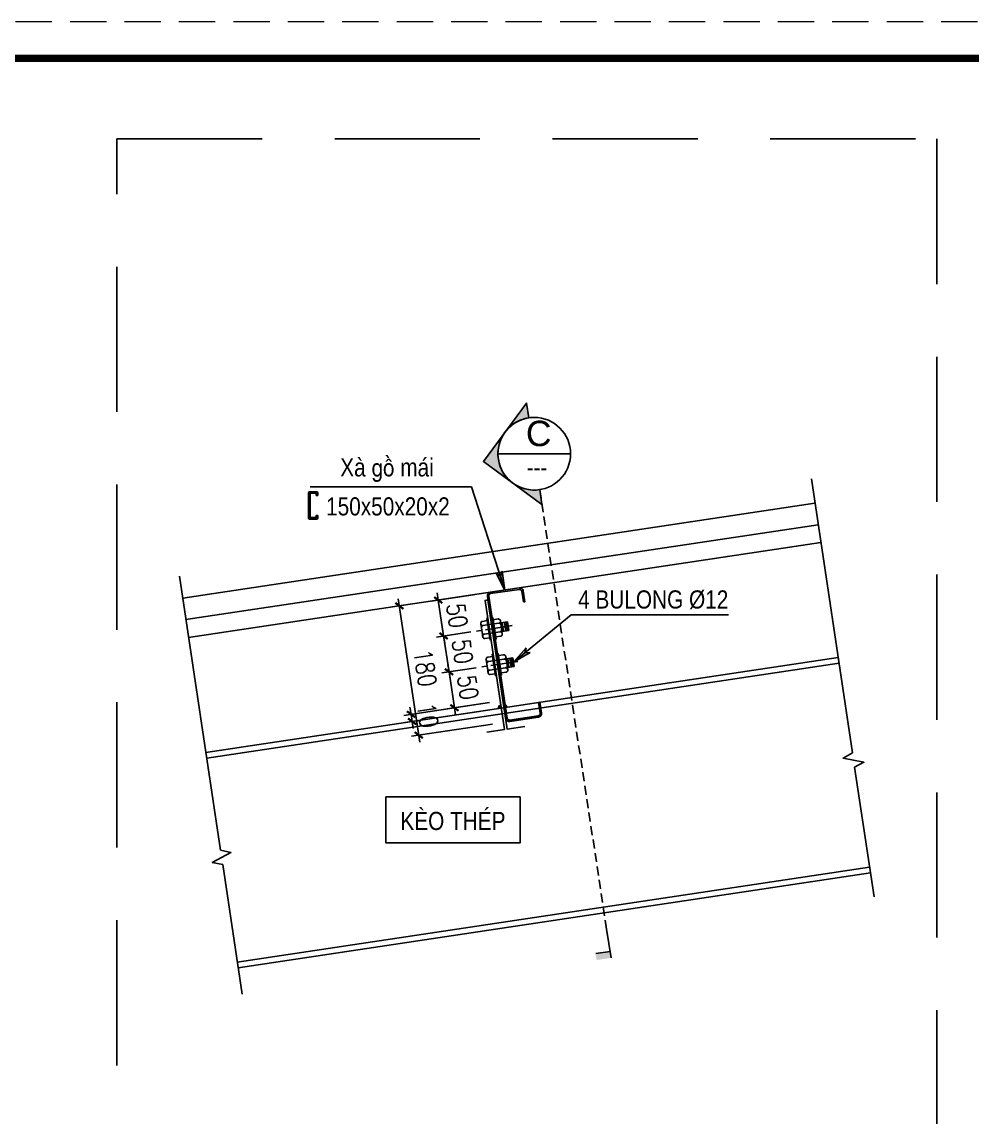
# Model space of a CAD drawing. Header units: inches. Extents: x 651127 to 1529722, y 768575 to 1021311.
# Drawn here: x 1048790 to 1061879, y 812890 to 827975 of the extents above; entities that cross this region are included whole.
import ezdxf
from ezdxf.enums import TextEntityAlignment as Align

# ---------------------------------------------------------------- set-up
doc = ezdxf.new("R2010")
doc.units = ezdxf.units.IN
doc.header["$LTSCALE"] = 1000
doc.header["$MEASUREMENT"] = 0
for name, pattern in [('CENTER2', [1.125, 0.75, -0.125, 0.125, -0.125]), ('HIDDEN', [0.375, 0.25, -0.125]), ('HIDDEN2', [0.1875, 0.125, -0.0625])]:
    doc.linetypes.add(name, pattern=pattern)
doc.layers.get('DEFPOINTS').update_dxf_attribs({"color": 8, "lineweight": 9})
for name, color, linetype in [('DWGshare.com_1', 7, 'Continuous'), ('DWGshare.com_10', 7, 'Continuous'), ('DWGshare.com_11', 143, 'Continuous'), ('DWGshare.com_12', 51, 'Continuous'), ('DWGshare.com_13', 145, 'Continuous'), ('DWGshare.com_16', 2, 'Continuous'), ('DWGshare.com_2', 147, 'Continuous'), ('DWGshare.com_6', 40, 'Continuous'), ('DWGshare.com_9', 8, 'Continuous')]:
    doc.layers.add(name, color=color, linetype=linetype)
doc.styles.add('DWGshare.com_1', font='VHELVCN.TTF')
doc.styles.add('DWGshare.com_2', font='VHELVEB.TTF')
doc.styles.add('DWGshare.com_4', font='romans.shx', dxfattribs={"width": 0.8})
doc.styles.add('DWGshare.com_5', font='VHELVCN.TTF')
doc.dimstyles.new('DWGshare.com_4', dxfattribs={"dimscale": 100, "dimtxt": 2.5, "dimasz": 2, "dimexe": 1, "dimexo": 1.5, "dimgap": 1, "dimtad": 1, "dimdec": 0, "dimlfac": 0.5, "dimzin": 0, "dimdsep": 46, "dimtxsty": 'DWGshare.com_4', "dimblk": 'DWGshare.com_6', "dimcen": 1.5, "dimdle": 1, "dimclrd": 256, "dimclre": 256, "dimclrt": 7, "dimadec": 0, "dimazin": 0, "dimtfac": 1, "dimtdec": 0, "dimtix": 1, "dimtmove": 2, "dimatfit": 3, "dimldrblk": 'DWGshare.com_6', "dimfxl": 1, "dimtolj": 1, "dimtzin": 0, "dimarcsym": 0})
doc.dimstyles.new('DWGshare.com_6', dxfattribs={"dimscale": 100, "dimtxt": 2.5, "dimasz": 1, "dimexe": 1, "dimexo": 1.5, "dimgap": 1, "dimtad": 1, "dimdec": 0, "dimlfac": 0.1, "dimzin": 0, "dimdsep": 46, "dimtxsty": 'DWGshare.com_4', "dimblk": 'DWGshare.com_1', "dimcen": 1.5, "dimdle": 1, "dimclrd": 256, "dimclre": 256, "dimclrt": 7, "dimadec": 0, "dimazin": 0, "dimtfac": 1, "dimtdec": 0, "dimtix": 1, "dimtmove": 2, "dimatfit": 3, "dimfxl": 1, "dimtolj": 1, "dimtzin": 0, "dimarcsym": 0})
pattern_1 = [(53.53076560998792, (903740.0197349876, 610370.5040555053), (-5.026100884167114, 3.714944131770296), [])]

# ---------------------------------------------------------------- blocks, each defined once
blk = doc.blocks.new('DWGshare.com_1')
at = {"color": 0, "linetype": 'ByBlock', "const_width": 0.3}
blk.add_lwpolyline([(-0.5, -0.5), (0.5, 0.5)], dxfattribs=at)
blk = doc.blocks.new('*D43')
at = {"layer": 'DEFPOINTS', "color": 0, "transparency": 16777216}
for p in [(1055377.779504157, 818622.6327489683), (1054150.688256798, 818438.5690618672), (1055239.625005339, 818500.7908320662)]:
    blk.add_point(p, dxfattribs=at)
at = {"layer": 'DWGshare.com_2', "lineweight": -2, "transparency": 16777216}
for p, q in [((1055229.439051227, 818600.3816810291), (1054051.794621511, 818423.7350165744)), ((1054150.688256798, 818438.5690618672), (1054135.854211505, 818537.4626971541)), ((1055091.284552409, 818478.539764127), (1054066.628666803, 818324.8413812885)), ((1054165.52230209, 818339.6754265813), (1054150.688256798, 818438.5690618672)), ((1054165.52230209, 818339.6754265813), (1054180.356347383, 818240.7817912945))]:
    blk.add_line(p, q, dxfattribs=at)
at = {"layer": 'DWGshare.com_2', "lineweight": -2, "transparency": 16777216, "xscale": 100, "yscale": 100, "zscale": 100}
for p, rotation in [((1054150.688256798, 818438.5690618672), 278.5307656098252), ((1054165.52230209, 818339.6754265813), 98.53076560982522)]:
    blk.add_blockref('DWGshare.com_1', p, dxfattribs=dict(at, rotation=rotation))
at = {"layer": 'DWGshare.com_2', "color": 7, "transparency": 16777216, "insert": (1054380.615958839, 818422.4988461331), "char_height": 250, "attachment_point": 5, "rotation": 278.5307656098252, "style": 'DWGshare.com_4'}
blk.add_mtext('\\A1;10', dxfattribs=at)
blk = doc.blocks.new('*D44')
at = {"layer": 'DEFPOINTS', "color": 0, "transparency": 16777216}
for p in [(1054673.944936989, 819022.6512742997), (1055197.882991239, 819101.2419824359), (1055377.779504157, 818622.6327489683)]:
    blk.add_point(p, dxfattribs=at)
at = {"layer": 'DWGshare.com_2', "lineweight": -2, "transparency": 16777216}
for p, q in [((1054673.944936989, 819022.6512742997), (1054659.110891696, 819121.5449095864)), ((1055049.542538309, 819078.9909144967), (1054575.051301702, 819007.8172290068)), ((1054748.115163453, 818528.1830978643), (1054673.944936989, 819022.6512742997)), ((1055229.439051227, 818600.3816810291), (1054649.221528166, 818513.3490525713)), ((1054748.115163453, 818528.1830978643), (1054762.949208746, 818429.2894625773))]:
    blk.add_line(p, q, dxfattribs=at)
at = {"layer": 'DWGshare.com_2', "lineweight": -2, "transparency": 16777216, "xscale": 100, "yscale": 100, "zscale": 100}
for p, rotation in [((1054673.944936989, 819022.6512742997), 278.5307656098252), ((1054748.115163453, 818528.1830978643), 98.53076560982522)]:
    blk.add_blockref('DWGshare.com_1', p, dxfattribs=dict(at, rotation=rotation))
at = {"layer": 'DWGshare.com_2', "color": 7, "transparency": 16777216, "insert": (1054933.540729616, 818808.7937879907), "char_height": 250, "attachment_point": 5, "rotation": 278.5307656098252, "style": 'DWGshare.com_4'}
blk.add_mtext('\\A1;50', dxfattribs=at)
blk = doc.blocks.new('*D45')
at = {"layer": 'DEFPOINTS', "color": 0, "transparency": 16777216}
for p in [(1055123.712764772, 819595.71015887), (1054599.774710522, 819517.1194507336), (1055197.882991239, 819101.2419824359)]:
    blk.add_point(p, dxfattribs=at)
at = {"layer": 'DWGshare.com_2', "lineweight": -2, "transparency": 16777216}
for p, q in [((1054975.372311842, 819573.4590909308), (1054500.881075235, 819502.2854054408)), ((1054599.774710522, 819517.1194507336), (1054584.940665229, 819616.0130860205)), ((1054673.944936986, 819022.6512742992), (1054599.774710522, 819517.1194507336)), ((1055049.542538309, 819078.9909144967), (1054575.051301699, 819007.8172290064)), ((1054673.944936986, 819022.6512742992), (1054688.778982279, 818923.7576390123))]:
    blk.add_line(p, q, dxfattribs=at)
at = {"layer": 'DWGshare.com_2', "lineweight": -2, "transparency": 16777216, "xscale": 100, "yscale": 100, "zscale": 100}
for p, rotation in [((1054599.774710522, 819517.1194507336), 278.5307656098252), ((1054673.944936986, 819022.6512742992), 98.53076560982522)]:
    blk.add_blockref('DWGshare.com_1', p, dxfattribs=dict(at, rotation=rotation))
at = {"layer": 'DWGshare.com_2', "color": 7, "transparency": 16777216, "insert": (1054859.370503149, 819303.2619644253), "char_height": 250, "attachment_point": 5, "rotation": 278.5307656098252, "style": 'DWGshare.com_4'}
blk.add_mtext('\\A1;50', dxfattribs=at)
blk = doc.blocks.new('*D46')
at = {"layer": 'DEFPOINTS', "color": 0, "transparency": 16777216}
for p in [(1054525.604484058, 820011.587627168), (1055154.615938075, 820105.9393452693), (1055123.712764773, 819595.7101588703)]:
    blk.add_point(p, dxfattribs=at)
at = {"layer": 'DWGshare.com_2', "lineweight": -2, "transparency": 16777216}
for p, q in [((1055006.275485145, 820083.6882773301), (1054426.710848771, 819996.7535818752)), ((1054525.604484058, 820011.587627168), (1054510.770438765, 820110.4812624549)), ((1054599.774710522, 819517.1194507338), (1054525.604484058, 820011.587627168)), ((1054975.372311842, 819573.4590909311), (1054500.881075235, 819502.285405441)), ((1054599.774710522, 819517.1194507338), (1054614.608755815, 819418.2258154469))]:
    blk.add_line(p, q, dxfattribs=at)
at = {"layer": 'DWGshare.com_2', "lineweight": -2, "transparency": 16777216, "xscale": 100, "yscale": 100, "zscale": 100}
for p, rotation in [((1054525.604484058, 820011.587627168), 278.5307656098252), ((1054599.774710522, 819517.1194507338), 98.53076560982522)]:
    blk.add_blockref('DWGshare.com_1', p, dxfattribs=dict(at, rotation=rotation))
at = {"layer": 'DWGshare.com_2', "color": 7, "transparency": 16777216, "insert": (1054785.200276685, 819797.7301408597), "char_height": 250, "attachment_point": 5, "rotation": 278.5307656098252, "style": 'DWGshare.com_4'}
blk.add_mtext('\\A1;50', dxfattribs=at)
blk = doc.blocks.new('*D47')
at = {"layer": 'DEFPOINTS', "color": 0, "transparency": 16777216}
for p in [(1055154.615938075, 820105.9393452692), (1055422.281640036, 818325.9518431077), (1054257.096103881, 818151.174012687)]:
    blk.add_point(p, dxfattribs=at)
at = {"layer": 'DWGshare.com_2', "lineweight": -2, "transparency": 16777216}
for p, q in [((1055006.275485145, 820083.68827733), (1053891.189653324, 819916.4254025592)), ((1053975.249243318, 820030.1530831389), (1054271.930149174, 818052.2803774002)), ((1055273.941187106, 818303.7007751685), (1054158.202468595, 818136.3399673942))]:
    blk.add_line(p, q, dxfattribs=at)
at = {"layer": 'DWGshare.com_2', "lineweight": -2, "transparency": 16777216, "xscale": 100, "yscale": 100, "zscale": 100}
for p, rotation in [((1053990.083288611, 819931.259447852), 98.53076560982522), ((1054257.096103881, 818151.174012687), 278.5307656098252)]:
    blk.add_blockref('DWGshare.com_1', p, dxfattribs=dict(at, rotation=rotation))
at = {"layer": 'DWGshare.com_2', "color": 7, "transparency": 16777216, "insert": (1054346.100375641, 819074.5933321784), "char_height": 250, "attachment_point": 5, "rotation": 278.5307656098252, "style": 'DWGshare.com_4'}
blk.add_mtext('\\A1;180', dxfattribs=at)
blk = doc.blocks.new('DWGshare.com_6')
at = {"linetype": 'CENTER2'}
blk.add_hatch(color=256, dxfattribs=at).paths.add_polyline_path([(-1.295604940637289, 0.2159341567722531), (-1, -3.771586785769447e-13), (-1.295604940636535, -0.2159341567733842), (0, 0)])
blk.add_line((0, 0), (-1, 1.224606353822377e-16), dxfattribs=at)
blk.add_lwpolyline([(-1.295604940637289, 0.215934156772253), (0, 0), (-1.295604940636535, -0.2159341567733842), (-1, -3.770706653119224e-13), (-1.295604940637289, 0.215934156772253)], dxfattribs=at)
blk = doc.blocks.new('*U87')
h = blk.add_hatch(color=256)
edge = h.paths.add_edge_path()
edge.add_line((182780.4223667063, 206220.7370989194), (182749.2315932421, 206015.9924910194))
edge.add_line((182749.2315932421, 206015.9924910194), (183554.7653721393, 206608.5423463529))
edge.add_line((183554.7653721393, 206608.5423463529), (182962.2155168059, 207414.07612525))
edge.add_line((182962.2155168059, 207414.07612525), (182931.0247433418, 207209.3315173498))
edge.add_arc((182855.723555024, 206715.0343081346), 500.000000000008, -98.66183676925078, 81.33816323074922, ccw=False)
blk.add_hatch(color=256).paths.add_polyline_path([(181995.7055003268, 199741.6446971304), (182009.179697823, 199830.092945659), (181811.4608141369, 199860.2134209861), (181797.9866166407, 199771.7651724575)])
for p, q in [((182355.723555024, 206715.0343081346), (183355.723555024, 206715.0343081346)), ((181797.9866166407, 199771.7651724575), (181858.2275672948, 200167.2029398297)), ((182009.179697823, 199830.092945659), (181811.4608141369, 199860.2134209861))]:
    blk.add_line(p, q)
at = {"color": 143, "linetype": 'HIDDEN2'}
blk.add_line((182780.4223667062, 206220.7370989194), (181858.2275672948, 200167.2029398297), dxfattribs=at)
blk.add_lwpolyline([(182780.4223667063, 206220.7370989194), (182749.2315932421, 206015.9924910194), (183554.7653721393, 206608.5423463529), (182962.2155168059, 207414.07612525), (182931.0247433418, 207209.3315173498, -0.9999999999999994)], format="xyb", close=True)
blk.add_circle((182855.723555024, 206715.0343081346), 500)
at = {"style": 'DWGshare.com_2', "flags": 8}
blk.add_attdef('A', text='', height=350, dxfattribs=at).set_placement((182855.723555024, 206715.0343081346), align=Align.BOTTOM_CENTER)
at = {"style": 'DWGshare.com_1', "flags": 8}
blk.add_attdef('S-111', text='', height=250, dxfattribs=at).set_placement((182855.723555024, 206652.5343081346), align=Align.TOP_CENTER)

msp = doc.modelspace()

# ---------------------------------------------------------------- hatches: boundary and pattern name
at = {"layer": 'DWGshare.com_9'}
h = msp.add_hatch(dxfattribs=at)
h.set_pattern_fill('ANSI31', color=256, scale=50, angle=-8.530765609939733, style=0)
h.set_pattern_definition(pattern_1)
h.paths.add_polyline_path([(1055353.056095335, 818517.8054955645), (1055392.61354945, 818523.7391136821), (1055386.679931333, 818563.2965677973, 0.4142135623739477)])
h = msp.add_hatch(dxfattribs=at)
h.set_pattern_fill('ANSI31', color=256, scale=50, angle=-8.530765609939733, style=0)
h.set_pattern_definition(pattern_1)
h.paths.add_polyline_path([(1055432.171003564, 818529.6727317992), (1055471.72845768, 818535.6063499163, 0.4142135623739476), (1055426.237385447, 818569.2301859144)])

# ---------------------------------------------------------------- linework, layer by layer
at = {"layer": 'DEFPOINTS', "linetype": 'HIDDEN', "ltscale": 2}
msp.add_lwpolyline([(1000353.702306929, 768574.8424645917), (1084453.702306929, 768574.8424645917), (1084453.702306929, 827974.8424645917), (1000353.702306929, 827974.8424645917)], close=True, dxfattribs=at)
at = {"layer": 'DWGshare.com_1', "const_width": 100}
msp.add_lwpolyline([(1002353.702306929, 769074.8424645917), (1083953.702306929, 769074.8424645917), (1083953.702306929, 827474.8424645917), (1002353.702306929, 827474.8424645917)], close=True, dxfattribs=at)
at = {"layer": 'DWGshare.com_11', "linetype": 'HIDDEN', "ltscale": 8}
msp.add_lwpolyline([(1050099.364530356, 826362.5626781433), (1061391.896030309, 826362.5626781433), (1061391.896030309, 798602.9149842927), (1050099.364530355, 798602.9149842927)], close=True, dxfattribs=at)
at = {"layer": 'DWGshare.com_11'}
for points in [[(1051050.207648252, 819743.0749569985), (1059759.742859466, 821049.5052386802)], [(1059796.827972698, 820802.2711504629), (1051087.292761485, 819495.8408687809)]]:
    msp.add_lwpolyline(points, dxfattribs=at)
msp.add_lwpolyline([(1053804.063523841, 817300.3371384665), (1055652.708338625, 817300.3371384665), (1055652.708338625, 816666.7087131992), (1053804.063523841, 816666.7087131992)], close=True, dxfattribs=at)
at = {"layer": 'DWGshare.com_12'}
for p, q in [((1051324.637486176, 817913.5427041918), (1060034.172697387, 819219.9729858738)), ((1051336.504722411, 817834.4277959629), (1060046.039933621, 819140.8580776436)), ((1051757.791608736, 815025.8485538176), (1060467.326819943, 816332.278835499)), ((1051769.658844971, 814946.7336455871), (1060479.194056178, 816253.1639272682))]:
    msp.add_line(p, q, dxfattribs=at)
at = {"layer": 'DWGshare.com_12', "flags": 128}
msp.add_lwpolyline([(1055699.183818837, 819985.3870432217), (1055676.932750898, 820133.7274961522, 0.4142135623732049), (1055642.814446724, 820158.9453731499), (1055247.239905577, 820099.6091919773, 0.4142135623730107), (1055222.022028578, 820065.4908878034), (1055474.20079856, 818384.2990879271, 0.4142135623716338), (1055508.319102735, 818359.0812109293), (1055903.893643883, 818418.4173921015, 0.4142135623731283), (1055929.11152088, 818452.5356962759), (1055906.86045294, 818600.8761492054), (1055926.639179998, 818603.8429582639), (1055948.890247938, 818455.5025053344, -0.4142135623731148), (1055906.860452941, 818398.6386650441), (1055511.285911794, 818339.3024838719, -0.4142135623730885), (1055454.422071504, 818381.332278869), (1055202.243301522, 820062.5240787448, -0.4142135623730436), (1055244.273096518, 820119.3879190347), (1055639.847637665, 820178.7241002073, -0.4142135623731609), (1055696.711477955, 820136.6943052107), (1055718.962545894, 819988.3538522803)], format="xyb", close=True, dxfattribs=at)
msp.add_lwpolyline([(1055194.826278876, 818190.7147968536), (1055437.115685328, 818227.0582078215), (1055170.102870053, 820007.1436429837), (1055209.660324168, 820013.0772611013), (1055476.673139444, 818232.9918259386), (1055718.962545896, 818269.3352369064)], dxfattribs=at)
at = {"layer": 'DWGshare.com_12'}
for centre, start, end in [((1055392.61354945, 818523.7391136821), 98.53076560982522, 188.5307656096184), ((1055432.171003565, 818529.6727317997), 8.530765609618339, 98.53076560982522)]:
    msp.add_arc(centre, 40, start, end, dxfattribs=at)
at = {"layer": 'DWGshare.com_13'}
for p, q in [((1055132.882901863, 819718.4281699313), (1055200.849800298, 819728.6232046965)), ((1055207.126767966, 819760.3176568993), (1055196.33837139, 819758.6993974131)), ((1055196.33837139, 819758.6993974131), (1055240.962937906, 819461.2022872926)), ((1055251.751334485, 819462.8205467793), (1055207.126767966, 819760.3176568993)), ((1055266.462949139, 819769.218084075), (1055277.251345715, 819770.8363435604)), ((1055311.087515656, 819471.720973955), (1055266.462949139, 819769.218084075)), ((1055277.251345715, 819770.8363435604), (1055321.875912233, 819473.3392334413)), ((1055281.762774623, 819740.7601508452), (1055349.729673057, 819750.9551856094)), ((1055380.746313215, 819728.0298428852), (1055408.256724485, 819544.627101081)), ((1055480.53898155, 819709.9053366352), (1055385.601091675, 819695.6646531541)), ((1055480.53898155, 819709.9053366352), (1055498.3398359, 819591.2329742904)), ((1055137.467970408, 819504.0087879687), (1055109.957559137, 819687.4115297734)), ((1055358.630100233, 819691.6190044382), (1055141.783329039, 819659.0919887596)), ((1055376.430954583, 819572.9466420938), (1055159.58418339, 819540.4196264152)), ((1055498.3398359, 819591.2329742904), (1055403.401946025, 819576.9922908102)), ((1055408.087364626, 819699.0375940977), (1055425.888218978, 819580.3652317529)), ((1055437.818019515, 819703.4971923297), (1055455.618873866, 819584.8248299868)), ((1055460.72417844, 819706.9331161692), (1055478.525032791, 819588.2607538262)), ((1055236.451509, 819491.2784800082), (1055168.484610566, 819481.083445244)), ((1055251.751334485, 819462.8205467793), (1055240.962937906, 819461.2022872926)), ((1055311.087515656, 819471.720973955), (1055321.875912233, 819473.3392334413)), ((1055317.364483327, 819503.4154261583), (1055385.331381759, 819513.6104609212)), ((1055281.296994432, 819265.8494804656), (1055270.508597856, 819264.2312209794)), ((1055270.508597856, 819264.2312209794), (1055315.133164372, 818966.734110858)), ((1055325.92156095, 818968.3523703456), (1055281.296994432, 819265.8494804656)), ((1055340.633175605, 819274.7499076413), (1055351.421572182, 819276.3681671262)), ((1055385.257742122, 818977.2527975208), (1055340.633175605, 819274.7499076413)), ((1055351.421572182, 819276.3681671262), (1055396.046138699, 818978.8710570076)), ((1055211.638196873, 819009.5406115345), (1055184.127785603, 819192.9433533392)), ((1055207.053128329, 819223.9599934967), (1055275.020026763, 819234.1550282623)), ((1055432.800326698, 819197.1508280045), (1055215.953555504, 819164.623812325)), ((1055355.933001089, 819246.291974411), (1055423.899899523, 819256.4870091757)), ((1055454.916539681, 819233.5616664515), (1055482.426950951, 819050.1589246468)), ((1055554.709208016, 819215.4371602015), (1055459.771318141, 819201.1964767199)), ((1055482.257591092, 819204.569417663), (1055500.058445443, 819085.8970553192)), ((1055511.988245981, 819209.029015896), (1055529.789100331, 819090.3566535526)), ((1055534.894404905, 819212.4649397355), (1055552.695259258, 819093.7925773916)), ((1055554.709208016, 819215.4371602015), (1055572.510062366, 819096.7647978567)), ((1055450.601181049, 819078.4784656597), (1055233.754409856, 819045.9514499811)), ((1055310.621735465, 818996.8103035745), (1055242.654837032, 818986.6152688098)), ((1055325.92156095, 818968.3523703456), (1055315.133164372, 818966.734110858)), ((1055385.257742122, 818977.2527975208), (1055396.046138699, 818978.8710570076)), ((1055391.534709793, 819008.9472497237), (1055459.501608225, 819019.142284487)), ((1055572.510062366, 819096.7647978567), (1055477.572172491, 819082.5241143765))]:
    msp.add_line(p, q, dxfattribs=at)
at = {"layer": 'DWGshare.com_13', "color": 8, "linetype": 'CENTER2', "ltscale": 0.5}
for p, q in [((1055545.471498879, 819658.9739689846), (1055002.8202457, 819577.5762810097)), ((1055619.641725345, 819164.5057925509), (1055076.990472166, 819083.1081045755))]:
    msp.add_line(p, q, dxfattribs=at)
at = {"layer": 'DWGshare.com_13'}
for centre, radius, start, end in [((1055136.92855058, 819691.4571784898), 27.27272727276331, 98.53076560982522, 188.530765603022), ((1055353.775321775, 819723.9841941679), 27.27272727272726, 8.530765603021981, 98.53076560982522), ((1055354.584451517, 819718.5899958801), 27.27272727272726, 278.5307656098252, 8.530765603021981), ((1055137.737680322, 819686.0629802011), 27.27272727272726, 188.530765603022, 278.5307656098252), ((1055145.828977756, 819632.1209973167), 27.27272727272726, 98.53076560982522, 188.530765603022), ((1055155.538534675, 819567.3906178572), 27.27272727282807, 188.530765603022, 278.5307656098252), ((1055362.675748949, 819664.6480129948), 27.27272727272726, 8.530765603021981, 98.53076560982522), ((1055372.385305867, 819599.9176335358), 27.27272727272726, 278.5307656098252, 8.530765603021981), ((1055380.4766033, 819545.9756506514), 27.27272727243232, 8.530765603021981, 98.53076560982522), ((1055163.629832108, 819513.4486349728), 27.27272727272726, 98.53076560982522, 188.530765603022), ((1055164.43896185, 819508.054436686), 27.27272727282807, 188.530765603022, 278.5307656098252), ((1055381.285733043, 819540.5814523646), 27.27272727272726, 278.5307656098252, 8.530765603021981), ((1055427.94554824, 819229.5160177342), 27.27272727272726, 8.530765603021981, 98.53076560982522), ((1055211.098777046, 819196.9890020556), 27.27272727276331, 98.53076560982522, 188.530765603022), ((1055211.907906788, 819191.5948037669), 27.27272727272726, 188.530765603022, 278.5307656098252), ((1055219.999204222, 819137.6528208825), 27.27272727272726, 98.53076560982522, 188.530765603022), ((1055428.754677982, 819224.121819446), 27.27272727272726, 278.5307656098252, 8.530765603021981), ((1055436.845975415, 819170.1798365611), 27.27272727272726, 8.530765603021981, 98.53076560982522), ((1055446.555532333, 819105.4494571016), 27.27272727272726, 278.5307656098252, 8.530765603021981), ((1055229.708761141, 819072.9224414235), 27.27272727282807, 188.530765603022, 278.5307656098252), ((1055237.800058573, 819018.9804585391), 27.27272727272726, 98.53076560982522, 188.530765603022), ((1055238.609188316, 819013.5862602523), 27.27272727282807, 188.530765603022, 278.5307656098252), ((1055454.646829766, 819051.5074742172), 27.27272727243232, 8.530765603021981, 98.53076560982522), ((1055455.455959509, 819046.1132759304), 27.27272727272726, 278.5307656098252, 8.530765603021981)]:
    msp.add_arc(centre, radius, start, end, dxfattribs=at)
at = {"layer": 'DWGshare.com_2', "linetype": 'Continuous'}
for points in [[(1060231.328394049, 817905.601674794), (1059665.049146329, 821680.7966595946)], [(1051526.801371361, 816565.7834696348), (1050960.522123637, 820340.9784544348)], [(1060528.848761088, 815922.1325611983), (1060260.996484635, 817707.8144042203), (1060389.433476929, 817777.6393241041), (1060102.891401757, 817835.7767549098), (1060231.32839405, 817905.6016747939)], [(1051824.321738403, 814582.3143560395), (1051556.469461948, 816367.9961990612), (1051413.198424361, 816397.0649144627), (1051670.072408946, 816536.7147542322), (1051526.801371361, 816565.7834696345)]]:
    msp.add_lwpolyline(points, dxfattribs=at)
at = {"layer": 'DWGshare.com_2'}
for points in [[(1059715.240723587, 821346.1861445407), (1051005.705512373, 820039.755862859)], [(1051087.292761485, 819495.8408687809), (1059796.827972698, 820802.2711504629)]]:
    msp.add_lwpolyline(points, dxfattribs=at)
at = {"layer": 'DWGshare.com_6'}
msp.add_lwpolyline([(1052864.73235255, 821177.4267499251), (1052864.73235255, 821139.9267499251, -0.414213562373095), (1052852.23235255, 821127.4267499251), (1052752.23235255, 821127.4267499251, -0.414213562373095), (1052739.73235255, 821139.9267499251), (1052739.73235255, 821489.9267499251, -0.414213562373095), (1052752.23235255, 821502.4267499251), (1052852.23235255, 821502.4267499254, -0.414213562373095), (1052864.73235255, 821489.9267499254), (1052864.73235255, 821452.4267499251), (1052844.73235255, 821452.4267499251), (1052844.73235255, 821482.4267499254), (1052759.73235255, 821482.4267499251), (1052759.73235255, 821147.4267499251), (1052844.73235255, 821147.4267499251), (1052844.73235255, 821177.4267499251)], format="xyb", close=True, dxfattribs=at)

# ---------------------------------------------------------------- block references
at = {"layer": 'DWGshare.com_6', "linetype": 'CENTER2'}
ref = msp.add_blockref('*U87', (1238703.488332402, 615311.4840972688), dxfattribs=dict(at, xscale=-1))
ref.add_attrib('S-111', '---', dxfattribs={"layer": '0', "height": 250, "style": 'DWGshare.com_1'}).set_placement((1055885.764777379, 821964.0184054035), align=Align.TOP_CENTER)
ref.add_attrib('A', 'C', dxfattribs={"layer": '0', "height": 350, "style": 'DWGshare.com_2'}).set_placement((1055909.185390192, 822026.5184054035), align=Align.BOTTOM_CENTER)

# ---------------------------------------------------------------- texts
at = {"layer": 'DWGshare.com_10', "style": 'DWGshare.com_1'}
for s, p in [('Xaø goà maùi', (1053175.170072255, 821714.082260906)), ('150x50x20x2', (1052980.36549619, 821176.4449172957))]:
    msp.add_text(s, height=250, dxfattribs=at).set_placement(p)
at = {"layer": 'DWGshare.com_16', "color": 2, "linetype": 'Continuous', "style": 'DWGshare.com_5'}
msp.add_text('KEØO THEÙP', height=250, dxfattribs=at).set_placement((1054004.117306397, 816843.905790203))
at = {"layer": 'DWGshare.com_9', "color": 0, "linetype": 'Continuous', "style": 'DWGshare.com_5'}
msp.add_text('4 BULONG Þ12', height=250, dxfattribs=at).set_placement((1056452.327569182, 819894.7955627029))

# ---------------------------------------------------------------- dimensions: what is measured, and where the dimension line sits
at = {"layer": 'DWGshare.com_2'}
for base, p1, p2, picture, middle in [((1054257.096103881, 818151.174012687), (1055154.615938075, 820105.9393452691), (1055422.281640036, 818325.9518431076), '*D47', (1054346.100375641, 819074.5933321784)), ((1054525.604484058, 820011.587627168), (1055123.712764773, 819595.7101588701), (1055154.615938075, 820105.9393452692), '*D46', (1054785.200276685, 819797.7301408597)), ((1054599.774710522, 819517.1194507336), (1055197.882991238, 819101.2419824358), (1055123.712764772, 819595.7101588699), '*D45', (1054859.370503149, 819303.2619644253)), ((1054673.944936989, 819022.6512742997), (1055377.779504157, 818622.6327489682), (1055197.882991238, 819101.2419824358), '*D44', (1054933.540729616, 818808.7937879907)), ((1054150.688256798, 818438.5690618672), (1055239.625005339, 818500.7908320661), (1055377.779504157, 818622.6327489682), '*D43', (1054380.615958839, 818422.4988461331))]:
    dim = msp.add_linear_dim(base=base, p1=p1, p2=p2, angle=98.53076560982522, dimstyle='DWGshare.com_6', dxfattribs=at)
    dim.commit()
    dim.dimension.update_dxf_attribs({"geometry": picture, "text_midpoint": middle})

# ---------------------------------------------------------------- leaders
for points in [[(1055442.060367092, 820149.0560096219), (1054985.193455415, 821569.8754377585), (1052763.09586213, 821569.8754377585)], [(1055563.609635191, 819156.1009790291), (1056354.429060073, 819806.5028744518), (1058521.950829956, 819806.5028744518)]]:
    msp.add_leader(points, dimstyle='DWGshare.com_4', dxfattribs=at)

doc.saveas('drawing.dxf')
